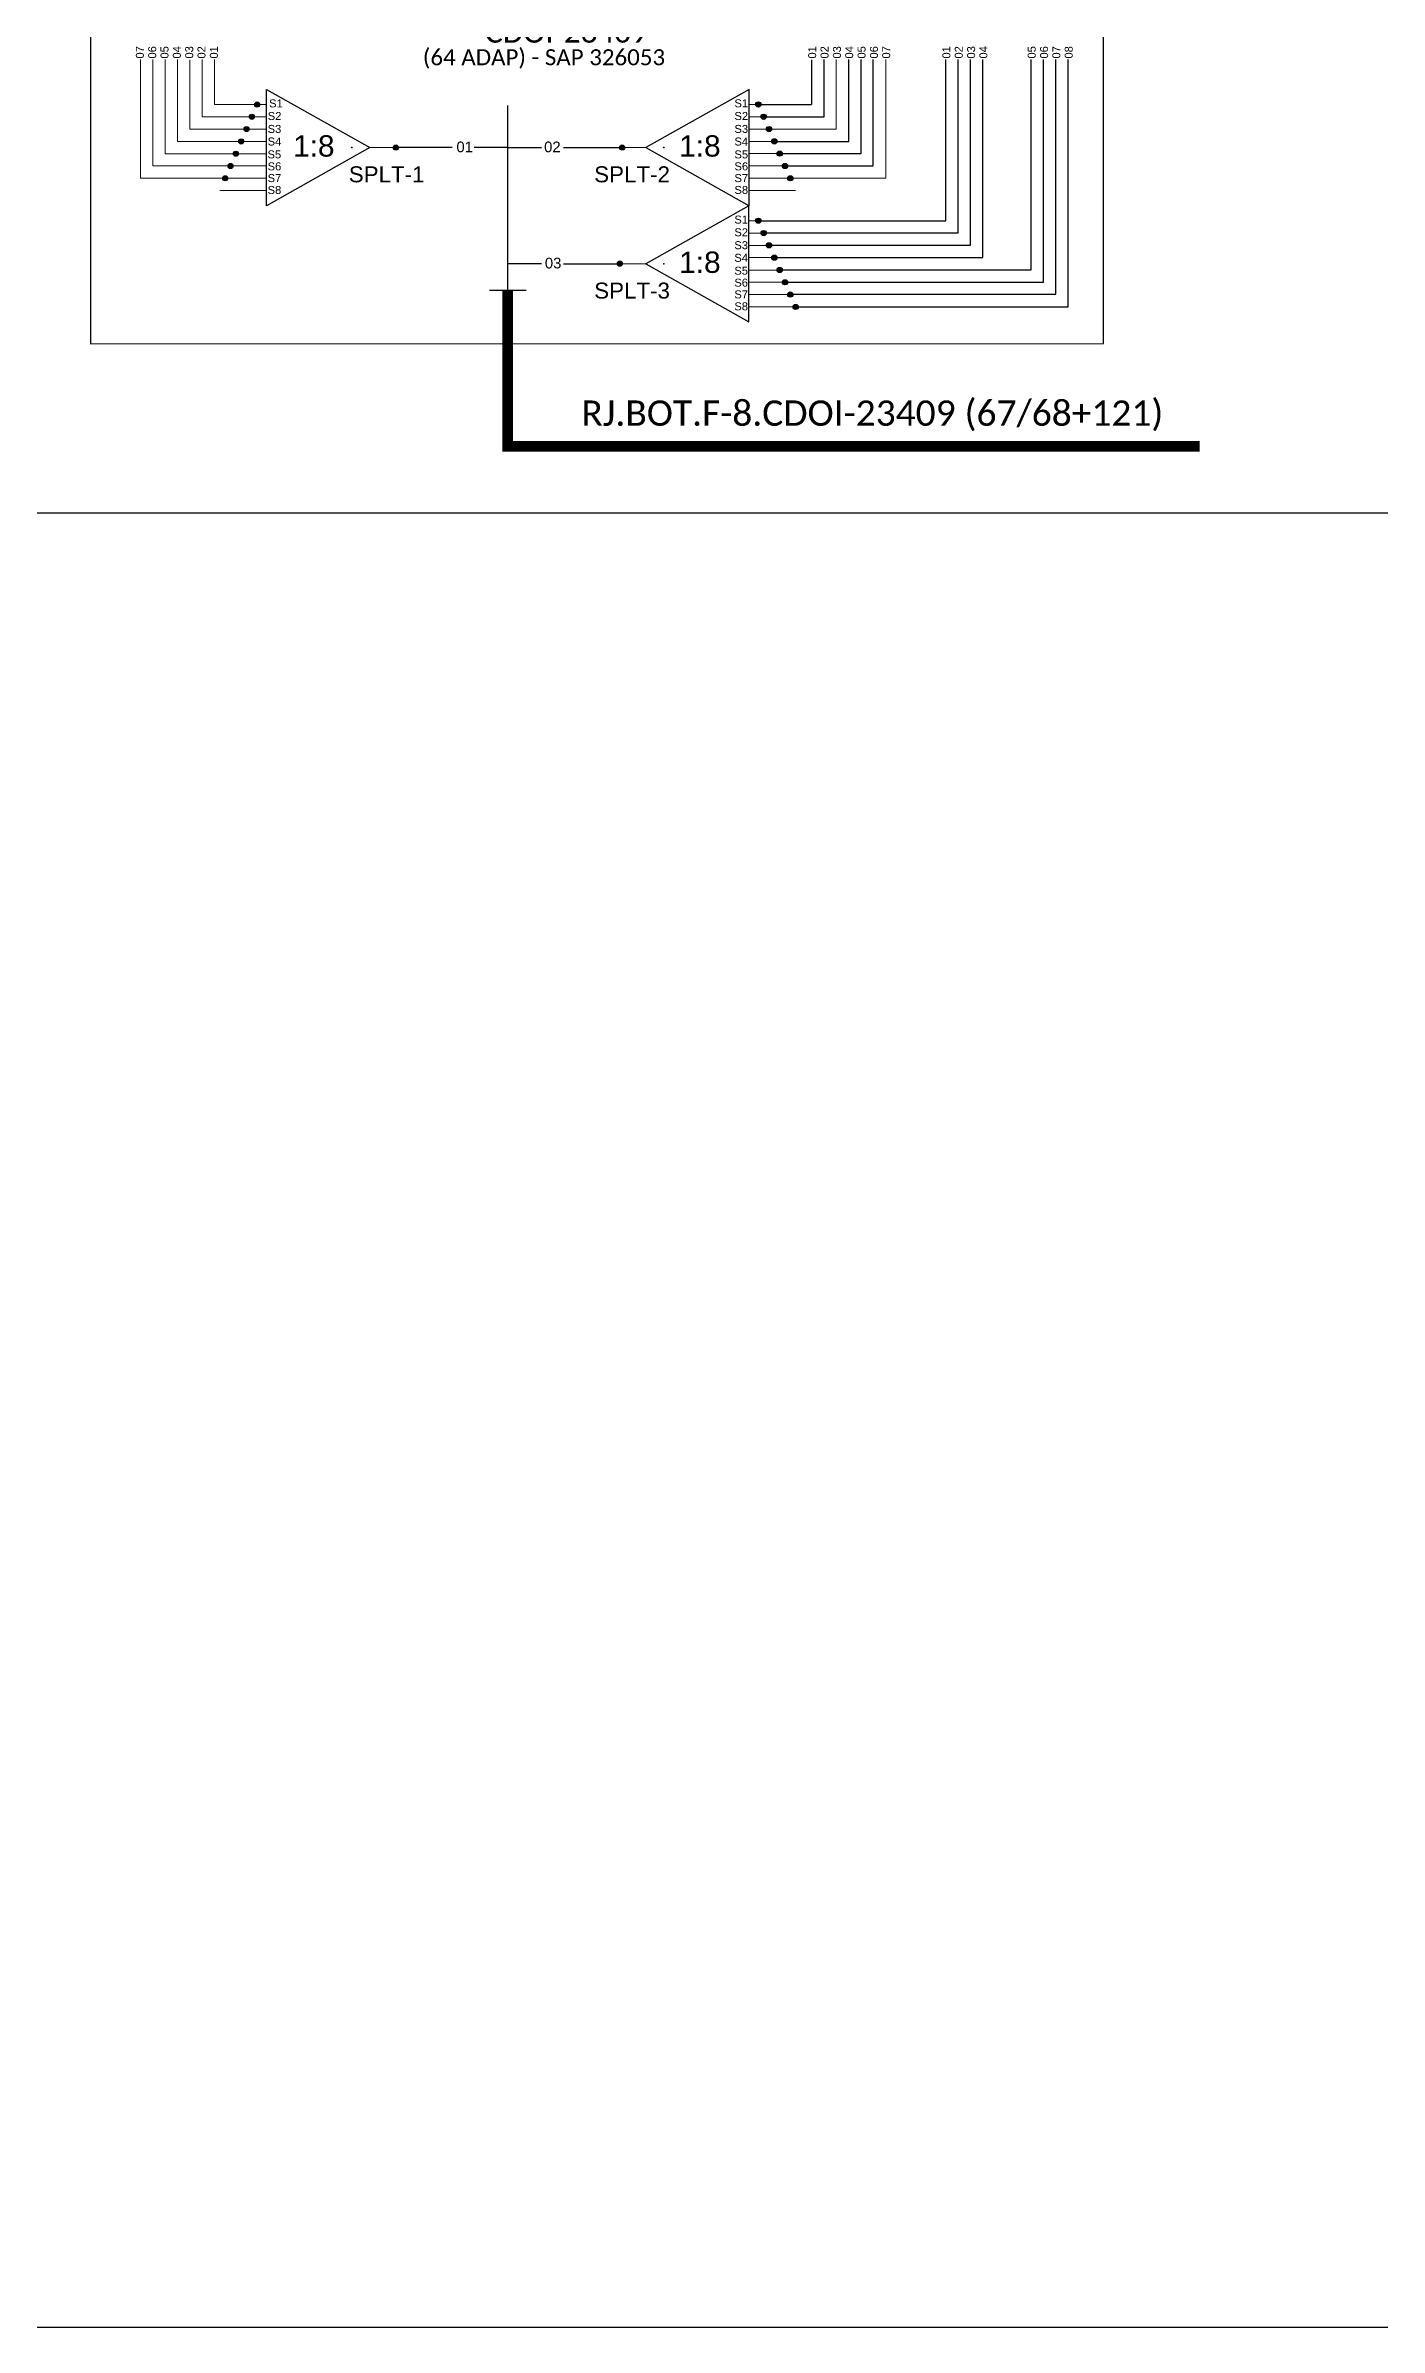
# Model space of a CAD drawing. Extents: x -4 to 2740, y 1 to 595.
# Drawn here: x 2210.3 to 2335.4, y 1.3 to 215.1 of the extents above; entities that cross this region are included whole.
import ezdxf
from ezdxf.enums import TextEntityAlignment as Align

# ---------------------------------------------------------------- set-up
doc = ezdxf.new("R2010")
doc.units = 0
doc.styles.add('ARIAL', font='arial.ttf')
doc.styles.add('WMF-Calibri0', font='calibri.ttf')

# ---------------------------------------------------------------- blocks, each defined once
blk = doc.blocks.new('SPLITTER_')
blk.add_point((0, 0))
at = {"style": 'ARIAL', "flags": 4}
blk.add_attdef('SPLT', (0, -3.26), '', height=1.5, dxfattribs=at)
blk = doc.blocks.new('SPLT_1-8_DIV_DIR')
h = blk.add_hatch(color=3)
h.dxf.hatch_style = 1
edge = h.paths.add_edge_path()
edge.add_arc((12.77, 4.04), 0.242, 0, 360)
h = blk.add_hatch(color=3)
h.dxf.hatch_style = 1
edge = h.paths.add_edge_path()
edge.add_arc((13.27, 2.88), 0.242, 0, 360)
h = blk.add_hatch(color=3)
h.dxf.hatch_style = 1
edge = h.paths.add_edge_path()
edge.add_arc((13.77, 1.73), 0.242, 0, 360)
h = blk.add_hatch(color=3)
h.dxf.hatch_style = 1
edge = h.paths.add_edge_path()
edge.add_arc((14.27, 0.58), 0.242, 0, 360)
h = blk.add_hatch(color=3)
h.dxf.hatch_style = 1
edge = h.paths.add_edge_path()
edge.add_arc((14.77, -0.58), 0.242, 0, 360)
h = blk.add_hatch(color=3)
h.dxf.hatch_style = 1
edge = h.paths.add_edge_path()
edge.add_arc((15.27, -1.73), 0.242, 0, 360)
h = blk.add_hatch(color=3)
h.dxf.hatch_style = 1
edge = h.paths.add_edge_path()
edge.add_arc((15.77, -2.88), 0.242, 0, 360)
h = blk.add_hatch(color=3)
h.dxf.hatch_style = 1
edge = h.paths.add_edge_path()
edge.add_arc((16.27, -4.04), 0.242, 0, 360)
at = {"color": 1}
blk.add_lwpolyline([(11.89, 5.45), (2.22, 0), (11.89, -5.45), (11.89, 5.45)], dxfattribs=at)
at = {"color": 7, "lineweight": 0}
for points in [[(12.77, 4.04), (11.89, 4.04)], [(11.89, 2.88), (13.27, 2.88)], [(11.89, 1.73), (13.77, 1.73)], [(11.89, 0.58), (14.27, 0.58)], [(11.89, -0.58), (14.77, -0.58)], [(11.89, -1.73), (15.27, -1.73)], [(11.89, -2.88), (15.77, -2.88)], [(11.89, -4.04), (16.27, -4.04)]]:
    blk.add_lwpolyline(points, dxfattribs=at)
at = {"color": 1, "lineweight": 0}
blk.add_lwpolyline([(2.22, 0), (0, 0)], dxfattribs=at)
at = {"color": 3}
for centre in [(12.77, 4.04), (13.27, 2.88), (13.77, 1.73), (14.27, 0.58), (14.77, -0.58), (15.27, -1.73), (15.77, -2.88), (16.27, -4.04)]:
    blk.add_circle(centre, 0.242, dxfattribs=at)
at = {"color": 1, "style": 'ARIAL'}
for s, height, p in [('S1', 0.75, (10.52, 3.77)), ('S2', 0.75, (10.52, 2.58)), ('1:8', 2, (5.35, -0.85)), ('S3', 0.75, (10.52, 1.37)), ('S4', 0.75, (10.52, 0.19)), ('S5', 0.75, (10.52, -1.02)), ('S6', 0.75, (10.52, -2.14)), ('S7', 0.75, (10.52, -3.24)), ('S8', 0.75, (10.52, -4.36))]:
    blk.add_text(s, height=height, dxfattribs=at).set_placement(p)
blk = doc.blocks.new('LEG_CDO64_DIR')
blk.add_point((0, 0))
at = {"color": 1, "style": 'WMF-Calibri0', "flags": 4}
blk.add_attdef('CDO', (-2.62, -3.57), '', height=2, dxfattribs=at)
blk.add_attdef('MODELO', text='', height=1.5, dxfattribs=at).set_placement((-1.52, -5.5), align=Align.CENTER)

msp = doc.modelspace()

# ---------------------------------------------------------------- hatches: boundary and pattern name
h = msp.add_hatch(color=3)
h.dxf.hatch_style = 1
edge = h.paths.add_edge_path()
edge.add_arc((2230.15, 209.61), 0.242, 0, 360)
h = msp.add_hatch(color=3)
h.dxf.hatch_style = 1
edge = h.paths.add_edge_path()
edge.add_arc((2277.13, 209.62), 0.242, 0, 360)
h = msp.add_hatch(color=3)
h.dxf.hatch_style = 1
edge = h.paths.add_edge_path()
edge.add_arc((2229.15, 207.31), 0.242, 0, 360)
h = msp.add_hatch(color=3)
h.dxf.hatch_style = 1
edge = h.paths.add_edge_path()
edge.add_arc((2229.65, 208.46), 0.242, 0, 360)
h = msp.add_hatch(color=3)
h.dxf.hatch_style = 1
edge = h.paths.add_edge_path()
edge.add_arc((2277.63, 208.46), 0.242, 0, 360)
h = msp.add_hatch(color=3)
h.dxf.hatch_style = 1
edge = h.paths.add_edge_path()
edge.add_arc((2278.13, 207.31), 0.242, 0, 360)
h = msp.add_hatch(color=3)
h.dxf.hatch_style = 1
edge = h.paths.add_edge_path()
edge.add_arc((2228.65, 206.15), 0.242, 0, 360)
h = msp.add_hatch(color=3)
h.dxf.hatch_style = 1
edge = h.paths.add_edge_path()
edge.add_arc((2243.14, 205.58), 0.242, 0, 360)
h = msp.add_hatch(color=3)
h.dxf.hatch_style = 1
edge = h.paths.add_edge_path()
edge.add_arc((2264.36, 205.58), 0.242, 0, 360)
h = msp.add_hatch(color=3)
h.dxf.hatch_style = 1
edge = h.paths.add_edge_path()
edge.add_arc((2278.63, 206.16), 0.242, 0, 360)
h = msp.add_hatch(color=3)
h.dxf.hatch_style = 1
edge = h.paths.add_edge_path()
edge.add_arc((2227.65, 203.85), 0.242, 0, 360)
h = msp.add_hatch(color=3)
h.dxf.hatch_style = 1
edge = h.paths.add_edge_path()
edge.add_arc((2228.15, 205), 0.242, 0, 360)
h = msp.add_hatch(color=3)
h.dxf.hatch_style = 1
edge = h.paths.add_edge_path()
edge.add_arc((2279.13, 205.01), 0.242, 0, 360)
h = msp.add_hatch(color=3)
h.dxf.hatch_style = 1
edge = h.paths.add_edge_path()
edge.add_arc((2279.63, 203.85), 0.242, 0, 360)
h = msp.add_hatch(color=3)
h.dxf.hatch_style = 1
edge = h.paths.add_edge_path()
edge.add_arc((2227.15, 202.7), 0.242, 0, 360)
h = msp.add_hatch(color=3)
h.dxf.hatch_style = 1
edge = h.paths.add_edge_path()
edge.add_arc((2280.13, 202.7), 0.242, 0, 360)
h = msp.add_hatch(color=3)
h.dxf.hatch_style = 1
edge = h.paths.add_edge_path()
edge.add_arc((2264.14, 194.69), 0.242, 0, 360)

# ---------------------------------------------------------------- linework, layer by layer
msp.add_line((2089.62, 171.35), (2588.9, 171.35))
at = {"color": 7}
msp.add_lwpolyline([(1898.74, 595.26), (2739.74, 595.26), (2739.74, 1.26), (1898.74, 1.26)], close=True, dxfattribs=at)
at = {"color": 1}
msp.add_lwpolyline([(2309.49, 218.81), (2214.52, 218.78), (2214.52, 187.19), (2309.49, 187.22)], close=True, dxfattribs=at)
at = {"color": 5, "lineweight": 0}
for points in [[(2226.91, 202.7), (2219.2, 202.7), (2219.2, 213.82)], [(2227.41, 203.85), (2220.36, 203.85), (2220.36, 213.82)], [(2227.91, 205), (2221.52, 205), (2221.52, 213.82)], [(2228.41, 206.15), (2222.67, 206.15), (2222.67, 213.82)], [(2228.91, 207.31), (2223.83, 207.31), (2223.83, 213.81)], [(2229.41, 208.46), (2224.99, 208.46), (2224.99, 213.82)], [(2226.14, 213.82), (2226.14, 209.61), (2231.03, 209.61)]]:
    msp.add_lwpolyline(points, dxfattribs=at)
at = {"color": 20, "linetype": 'Continuous', "ltscale": 4}
for points in [[(2277.37, 198.72), (2294.71, 198.72), (2294.71, 213.82)], [(2277.87, 197.58), (2295.87, 197.58), (2295.87, 213.82)], [(2278.37, 196.43), (2297.02, 196.43), (2297.02, 213.82)], [(2278.87, 195.28), (2298.18, 195.28), (2298.18, 213.82)]]:
    msp.add_lwpolyline(points, dxfattribs=at)
at = {"color": 6, "linetype": 'Continuous', "ltscale": 4}
for points in [[(2277.87, 208.46), (2283.29, 208.46), (2283.29, 213.82)], [(2278.87, 206.16), (2285.6, 206.16), (2285.6, 213.82)], [(2279.37, 205.01), (2286.76, 205.01), (2286.76, 213.82)], [(2279.87, 203.85), (2287.91, 203.85), (2287.91, 213.82)], [(2282.13, 213.79), (2282.13, 209.62)], [(2277.37, 209.62), (2282.13, 209.62)]]:
    msp.add_lwpolyline(points, dxfattribs=at)
at = {"color": 6, "linetype": 'Continuous', "lineweight": 0}
for points in [[(2278.37, 207.31), (2284.44, 207.31), (2284.44, 213.82)], [(2280.37, 202.7), (2289.07, 202.7), (2289.07, 213.82)]]:
    msp.add_lwpolyline(points, dxfattribs=at)
at = {"color": 114, "linetype": 'Continuous', "ltscale": 4}
for points in [[(2279.37, 194.12), (2302.7, 194.12), (2302.7, 213.82)], [(2279.87, 192.97), (2303.86, 192.97), (2303.86, 213.82)], [(2280.37, 191.82), (2305.02, 191.82), (2305.02, 213.82)], [(2280.87, 190.66), (2306.17, 190.66), (2306.17, 213.82)]]:
    msp.add_lwpolyline(points, dxfattribs=at)
at = {"color": 7, "lineweight": 0}
for points in [[(2231.03, 209.61), (2230.15, 209.61)], [(2277.13, 209.62), (2276.26, 209.62)], [(2231.03, 208.46), (2229.65, 208.46)], [(2276.26, 208.46), (2277.63, 208.46)], [(2231.03, 206.15), (2228.65, 206.15)], [(2231.03, 207.31), (2229.15, 207.31)], [(2276.26, 207.31), (2278.13, 207.31)], [(2276.26, 206.16), (2278.63, 206.16)], [(2231.03, 203.85), (2227.65, 203.85)], [(2231.03, 205), (2228.15, 205)], [(2276.26, 205.01), (2279.13, 205.01)], [(2276.26, 203.85), (2279.63, 203.85)], [(2231.03, 201.54), (2226.65, 201.54)], [(2231.03, 202.7), (2227.15, 202.7)], [(2276.26, 202.7), (2280.13, 202.7)], [(2276.26, 201.55), (2280.63, 201.55)]]:
    msp.add_lwpolyline(points, dxfattribs=at)
at = {"color": 1}
for points in [[(2231.03, 211.03), (2240.7, 205.58), (2231.03, 200.13), (2231.03, 211.03)], [(2276.26, 211.03), (2266.59, 205.58), (2276.26, 200.13), (2276.26, 211.03)], [(2253.64, 192.22), (2253.64, 209.52)], [(2251.92, 192.22), (2255.37, 192.22)]]:
    msp.add_lwpolyline(points, dxfattribs=at)
at = {"color": 1, "lineweight": 0}
for points in [[(2240.7, 205.58), (2242.92, 205.58)], [(2266.59, 205.58), (2264.36, 205.58)]]:
    msp.add_lwpolyline(points, dxfattribs=at)
at = {"color": 3}
for points in [[(2248.41, 205.58), (2243.14, 205.58)], [(2253.64, 205.59), (2250.48, 205.59)]]:
    msp.add_lwpolyline(points, dxfattribs=at)
at = {"color": 2}
for points in [[(2253.64, 205.59), (2256.8, 205.59)], [(2258.87, 205.58), (2264.36, 205.58)]]:
    msp.add_lwpolyline(points, dxfattribs=at)
at = {"color": 7}
for points in [[(2253.64, 194.7), (2256.8, 194.7)], [(2258.87, 194.69), (2264.14, 194.69)]]:
    msp.add_lwpolyline(points, dxfattribs=at)
at = {"color": 1, "const_width": 1}
msp.add_lwpolyline([(2318.51, 177.58), (2253.64, 177.58), (2253.64, 192.22)], dxfattribs=at)
at = {"color": 3}
for centre in [(2230.15, 209.61), (2277.13, 209.62), (2229.15, 207.31), (2229.65, 208.46), (2277.63, 208.46), (2278.13, 207.31), (2228.65, 206.15), (2243.14, 205.58), (2264.36, 205.58), (2278.63, 206.16), (2227.65, 203.85), (2228.15, 205), (2279.13, 205.01), (2279.63, 203.85), (2227.15, 202.7), (2280.13, 202.7), (2264.14, 194.69)]:
    msp.add_circle(centre, 0.242, dxfattribs=at)

# ---------------------------------------------------------------- block references
ref = msp.add_blockref('LEG_CDO64_DIR', (2254.12, 218.99))
ref.add_attrib('CDO', 'CDOI-23409', (2251.5, 215.41), dxfattribs={"color": 1, "height": 2, "style": 'WMF-Calibri0'})
ref.add_attrib('MODELO', '(64 ADAP) - SAP 326053', dxfattribs={"color": 1, "height": 1.5, "style": 'WMF-Calibri0'}).set_placement((2257.03, 213.29), align=Align.CENTER)
ref = msp.add_blockref('SPLITTER_', (2239.02, 205.58))
ref.add_attrib('SPLT', 'SPLT-1', (2238.73, 202.32), dxfattribs={"height": 1.5, "style": 'ARIAL'})
ref = msp.add_blockref('SPLITTER_', (2268.27, 205.58), dxfattribs=dict(xscale=-1))
ref.add_attrib('SPLT', 'SPLT-2', (2261.74, 202.32), dxfattribs={"height": 1.5, "style": 'ARIAL'})
at = {"linetype": 'Continuous'}
msp.add_blockref('SPLT_1-8_DIV_DIR', (2264.36, 194.68), dxfattribs=at)
ref = msp.add_blockref('SPLITTER_', (2268.27, 194.68), dxfattribs=dict(xscale=-1))
ref.add_attrib('SPLT', 'SPLT-3', (2261.74, 191.42), dxfattribs={"height": 1.5, "style": 'ARIAL'})

# ---------------------------------------------------------------- texts
at = {"style": 'ARIAL'}
for s, p in [('07', (2219.14, 214.5)), ('06', (2220.3, 214.5)), ('05', (2221.45, 214.5)), ('04', (2222.61, 214.5)), ('03', (2223.77, 214.5)), ('02', (2224.92, 214.5)), ('01', (2226.08, 214.5)), ('01', (2282.18, 214.5)), ('02', (2283.34, 214.5)), ('03', (2284.5, 214.5)), ('04', (2285.65, 214.5)), ('05', (2286.81, 214.5)), ('06', (2287.97, 214.5)), ('07', (2289.12, 214.5)), ('01', (2294.76, 214.5)), ('02', (2295.92, 214.5)), ('03', (2297.08, 214.5)), ('04', (2298.23, 214.5)), ('05', (2302.76, 214.5)), ('06', (2303.92, 214.5)), ('07', (2305.07, 214.5)), ('08', (2306.23, 214.5))]:
    msp.add_text(s, height=0.75, rotation=90, dxfattribs=at).set_placement(p, align=Align.MIDDLE_CENTER)
at = {"color": 1}
for s, height, style, p in [('S1', 0.75, 'ARIAL', (2231.26, 209.34)), ('S1', 0.75, 'ARIAL', (2274.89, 209.35)), ('S2', 0.75, 'ARIAL', (2231.13, 208.16)), ('S3', 0.75, 'ARIAL', (2231.12, 206.95)), ('S2', 0.75, 'ARIAL', (2274.89, 208.16)), ('S3', 0.75, 'ARIAL', (2274.89, 206.95)), ('S5', 0.75, 'ARIAL', (2231.11, 204.56)), ('S4', 0.75, 'ARIAL', (2231.12, 205.77)), ('1:8', 2, 'ARIAL', (2233.51, 204.73)), ('1:8', 2, 'ARIAL', (2269.71, 204.73)), ('S4', 0.75, 'ARIAL', (2274.89, 205.77)), ('S5', 0.75, 'ARIAL', (2274.89, 204.56)), ('S6', 0.75, 'ARIAL', (2231.12, 203.44)), ('S6', 0.75, 'ARIAL', (2274.89, 203.44)), ('S8', 0.75, 'ARIAL', (2231.12, 201.22)), ('S7', 0.75, 'ARIAL', (2231.12, 202.34)), ('S7', 0.75, 'ARIAL', (2274.89, 202.34)), ('S8', 0.75, 'ARIAL', (2274.89, 201.23)), ('RJ.BOT.F-8.CDOI-23409 (67/68+121)', 2.3729, 'WMF-Calibri0', (2260.54, 179.5))]:
    msp.add_text(s, height=height, dxfattribs=dict(at, style=style)).set_placement(p)
at = {"style": 'ARIAL'}
for s, p in [('01', (2249.6, 205.64)), ('02', (2257.82, 205.64)), ('03', (2257.89, 194.75))]:
    msp.add_text(s, height=1, dxfattribs=at).set_placement(p, align=Align.MIDDLE_CENTER)

doc.saveas('drawing.dxf')
